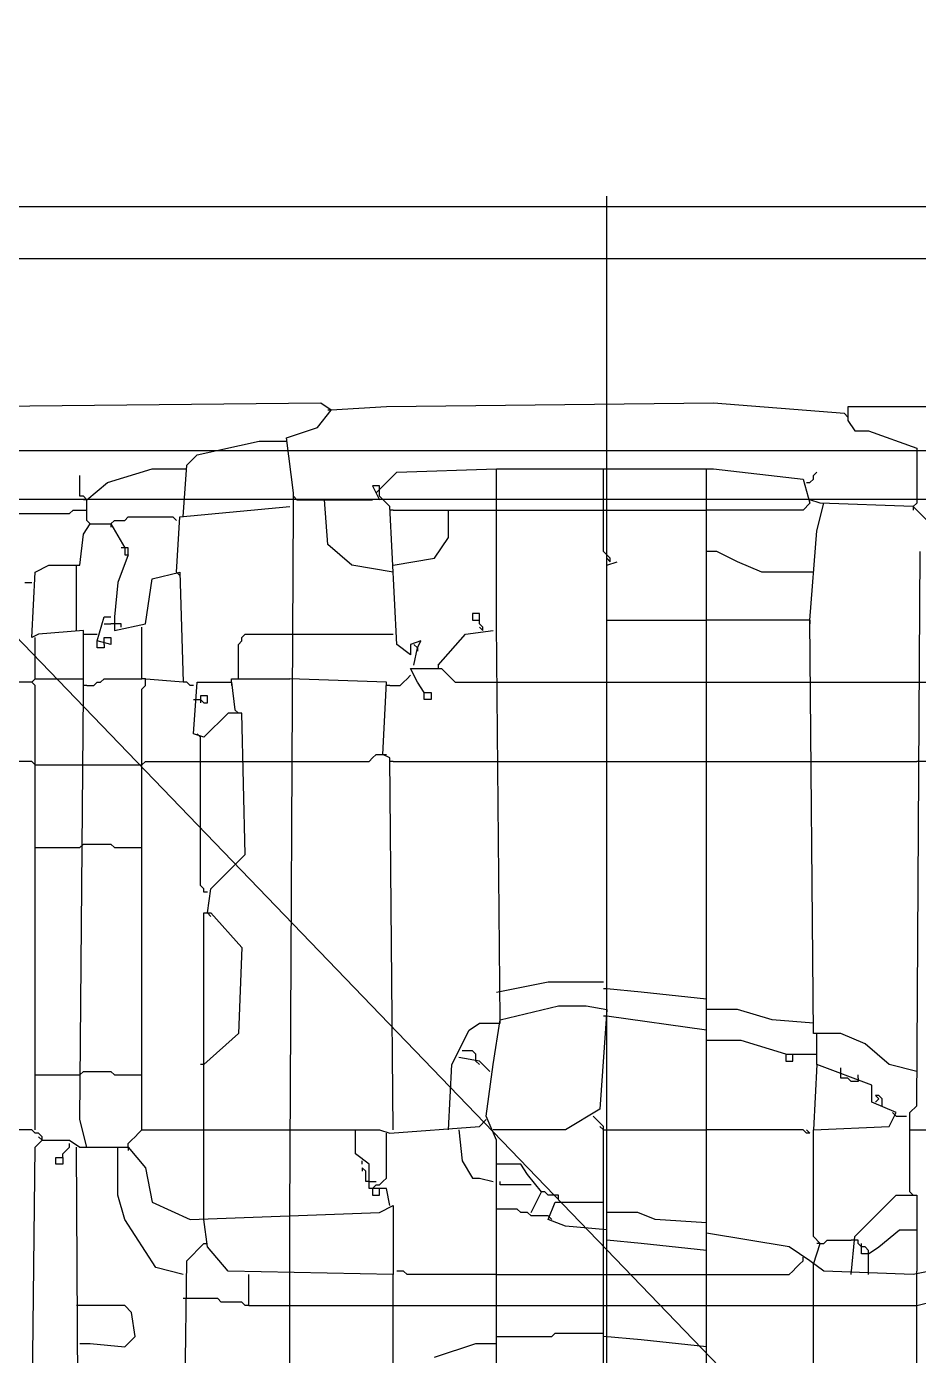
# Model space of a CAD drawing. Extents: x 4511820 to 5180432, y -1526536 to -944957.
# Drawn here: x 5023044.1 to 5023227, y -998712.3 to -998439.9 of the extents above; entities that cross this region are included whole.
import ezdxf

# ---------------------------------------------------------------- set-up
doc = ezdxf.new("R2010")
doc.units = 0
doc.header["$MEASUREMENT"] = 0
for name, color, linetype in [('POZEMOK', 7, 'CONTINUOUS'), ('ZZ-chladenie', 133, 'CONTINUOUS'), ('ŠRAFY', 82, 'CONTINUOUS')]:
    doc.layers.add(name, color=color, linetype=linetype)

msp = doc.modelspace()

# ---------------------------------------------------------------- hatches: boundary and pattern name
at = {"layer": 'ŠRAFY', "ltscale": 0.25}
h = msp.add_hatch(dxfattribs=at)
h.set_pattern_fill('DOTS', color=256, scale=2000)
h.paths.add_polyline_path([(5007841, -1000645.112), (5007968.938, -1000517.174, -0.3649904), (5008049.165, -1000510.3), (5008132.617, -1000392.028), (5008090.624, -1000362.398), (5008205.134, -1000289.252), (5008174.609, -1000421.657), (5008132.617, -1000392.028), (5008049.165, -1000510.3, -0.2437442), (5008075.632, -1000561.368, -0.1989124), (5008057.326, -1000605.562), (5007845.194, -1000817.694, -0.0227289), (5007841, -1000821.523), (5007841, -1001155.112), (5007968.938, -1001027.174, -0.6681786), (5008075.632, -1001071.368, -0.0245353), (5008075.331, -1001077.491), (5008333.132, -1001102.868), (5008333.132, -1000985.492), (5008530.132, -1000985.492), (5008530.132, -1001068.5), (5008530.132, -1001544.655), (5008333.132, -1001544.655), (5008333.132, -1001102.868), (5008075.331, -1001077.491, -0.1735302), (5008057.326, -1001115.562), (5007889.992, -1001282.897), (5008058.941, -1001282.897), (5008058.941, -1001542.628), (5007841, -1001542.628), (5007841, -1005968.5), (5016582.919, -1005968.5), (5016582.919, -1005730.5), (5016303.337, -1005730.5), (5016303.337, -1005533.5), (5016862.5, -1005533.5), (5016862.5, -1005730.5), (5016582.919, -1005730.5), (5016582.919, -1005968.5), (5025241, -1005968.5), (5025241, -996708.5), (5025241, -994608.5), (5007841, -994608.5), (5007841, -999253.253), (5008094, -999253.253), (5008094, -998973.672), (5008291, -998973.672), (5008291, -999532.834), (5008094, -999532.834), (5008094, -999253.253), (5007841, -999253.253)])
h.paths.add_polyline_path([(5023659.284, -996763.453), (5024238.411, -996763.453), (5024238.411, -997067.682), (5023659.284, -997067.682)], flags=24)
h.paths.add_polyline_path([(5021487.579, -999282.497), (5022066.842, -999282.497), (5022066.842, -999582.497), (5021487.579, -999582.497)], flags=24)
h.paths.add_polyline_path([(5013566.06, -999895.913), (5014135.359, -999895.913), (5014135.359, -1000096.028), (5013566.06, -1000096.028)], flags=24)
h.paths.add_polyline_path([(5023493.486, -999880.698), (5024062.786, -999880.698), (5024062.786, -1000080.813), (5023493.486, -1000080.813)], flags=24)
h.paths.add_polyline_path([(5023678.237, -999267.01), (5024259.001, -999267.01), (5024259.001, -999570.42), (5023678.237, -999570.42)], flags=24)
h.paths.add_polyline_path([(5021452.019, -996769.935), (5022031.691, -996769.935), (5022031.691, -997074.164), (5021452.019, -997074.164)], flags=24)
h.paths.add_polyline_path([(5014630.631, -999515.771), (5014918.681, -999515.771), (5014918.681, -999690.886), (5014630.631, -999690.886)], flags=24)
h.paths.add_polyline_path([(5014543.319, -999515.795), (5014655.703, -999515.795), (5014655.703, -999690.573), (5014543.319, -999690.573)], flags=24)
h.paths.add_polyline_path([(5014393.319, -999515.886), (5014568.319, -999515.886), (5014568.319, -999690.886), (5014393.319, -999690.886)], flags=24)
h.paths.add_polyline_path([(5017461.083, -1004562.329), (5017748.681, -1004562.329), (5017748.681, -1004737.427), (5017461.083, -1004737.427)], flags=24)
h.paths.add_polyline_path([(5017373.77, -1004562.287), (5017486.154, -1004562.287), (5017486.154, -1004737.066), (5017373.77, -1004737.066)], flags=24)
h.paths.add_polyline_path([(5017223.319, -1004562.313), (5017398.77, -1004562.313), (5017398.77, -1004737.378), (5017223.319, -1004737.378)], flags=24)
h.paths.add_polyline_path([(5016494.607, -996002.594), (5016794.705, -996002.594), (5016794.705, -996177.692), (5016494.607, -996177.692)], flags=24)
h.paths.add_polyline_path([(5016407.295, -996002.552), (5016519.678, -996002.552), (5016519.678, -996177.33), (5016407.295, -996177.33)], flags=24)
h.paths.add_polyline_path([(5016257.295, -996002.643), (5016432.295, -996002.643), (5016432.295, -996177.643), (5016257.295, -996177.643)], flags=24)
h.paths.add_polyline_path([(5024775.272, -996954.79), (5024775.272, -996667.191), (5024950.371, -996667.191), (5024950.371, -996954.79)], flags=24)
h.paths.add_polyline_path([(5024775.231, -997042.102), (5024775.231, -996929.718), (5024950.009, -996929.718), (5024950.009, -997042.102)], flags=24)
h.paths.add_polyline_path([(5024775.322, -997129.602), (5024775.322, -997017.102), (5024950.322, -997017.102), (5024950.322, -997129.602)], flags=24)
h.paths.add_polyline_path([(5024781.574, -1003014.991), (5024781.574, -1002727.295), (5024956.672, -1002727.295), (5024956.672, -1003014.991)], flags=24)
h.paths.add_polyline_path([(5024781.532, -1003102.205), (5024781.532, -1002989.822), (5024956.31, -1002989.822), (5024956.31, -1003102.205)], flags=24)
h.paths.add_polyline_path([(5024781.623, -1003189.705), (5024781.623, -1003077.002), (5024956.623, -1003077.002), (5024956.623, -1003189.705)], flags=24)
h.paths.add_polyline_path([(5019352.382, -1000741.085), (5019639.882, -1000741.085), (5019639.882, -1000916.15), (5019352.382, -1000916.15)], flags=24)
h.paths.add_polyline_path([(5019264.618, -1000741.059), (5019377.002, -1000741.059), (5019377.002, -1000915.838), (5019264.618, -1000915.838)], flags=24)
h.paths.add_polyline_path([(5019177.118, -1000741.085), (5019289.618, -1000741.085), (5019289.618, -1000916.15), (5019177.118, -1000916.15)], flags=24)
h.paths.add_polyline_path([(5011069.607, -1000741.101), (5011357.205, -1000741.101), (5011357.205, -1000916.199), (5011069.607, -1000916.199)], flags=24)
h.paths.add_polyline_path([(5010982.295, -1000741.059), (5011094.678, -1000741.059), (5011094.678, -1000915.838), (5010982.295, -1000915.838)], flags=24)
h.paths.add_polyline_path([(5010894.795, -1000741.15), (5011007.498, -1000741.15), (5011007.498, -1000916.15), (5010894.795, -1000916.15)], flags=24)
h.paths.add_polyline_path([(5014951.755, -996954.79), (5014951.755, -996667.191), (5015126.853, -996667.191), (5015126.853, -996954.79)], flags=24)
h.paths.add_polyline_path([(5014951.713, -997042.102), (5014951.713, -996929.718), (5015126.492, -996929.718), (5015126.492, -997042.102)], flags=24)
h.paths.add_polyline_path([(5014951.804, -997129.602), (5014951.804, -997017.102), (5015126.804, -997017.102), (5015126.804, -997129.602)], flags=24)
h.paths.add_polyline_path([(5014958.056, -1003014.991), (5014958.056, -1002727.295), (5015133.155, -1002727.295), (5015133.155, -1003014.991)], flags=24)
h.paths.add_polyline_path([(5014958.014, -1003102.205), (5014958.014, -1002989.822), (5015132.793, -1002989.822), (5015132.793, -1003102.205)], flags=24)
h.paths.add_polyline_path([(5014958.105, -1003189.705), (5014958.105, -1003077.002), (5015133.105, -1003077.002), (5015133.105, -1003189.705)], flags=24)
h.paths.add_polyline_path([(5008624.26, -997886.369), (5008624.26, -997585.819), (5008799.375, -997585.819), (5008799.375, -997886.369)], flags=24)
h.paths.add_polyline_path([(5008624.284, -997973.681), (5008624.284, -997861.297), (5008799.062, -997861.297), (5008799.062, -997973.681)], flags=24)
h.paths.add_polyline_path([(5008624.375, -998061.181), (5008624.375, -997948.477), (5008799.375, -997948.477), (5008799.375, -998061.181)], flags=24)
h.paths.add_polyline_path([(5008624.26, -1003568.417), (5008624.26, -1003280.819), (5008799.375, -1003280.819), (5008799.375, -1003568.417)], flags=24)
h.paths.add_polyline_path([(5008624.284, -1003656.181), (5008624.284, -1003543.797), (5008799.062, -1003543.797), (5008799.062, -1003656.181)], flags=24)
h.paths.add_polyline_path([(5008624.375, -1003756.181), (5008624.375, -1003631.181), (5008799.375, -1003631.181), (5008799.375, -1003756.181)], flags=24)
h.paths.add_polyline_path([(5020872.686, -995899.893), (5020872.686, -995612.295), (5021047.784, -995612.295), (5021047.784, -995899.893)], flags=24)
h.paths.add_polyline_path([(5020872.644, -995987.205), (5020872.644, -995874.822), (5021047.423, -995874.822), (5021047.423, -995987.205)], flags=24)
h.paths.add_polyline_path([(5020872.734, -996074.705), (5020872.734, -995962.17), (5021047.735, -995962.17), (5021047.735, -996074.705)], flags=24)
h.paths.add_polyline_path([(5020872.686, -998232.393), (5020872.686, -997969.795), (5021047.784, -997969.795), (5021047.784, -998232.393)], flags=24)
h.paths.add_polyline_path([(5020872.644, -998319.705), (5020872.644, -998207.322), (5021047.423, -998207.322), (5021047.423, -998319.705)], flags=24)
h.paths.add_polyline_path([(5020872.734, -998407.205), (5020872.734, -998294.67), (5021047.735, -998294.67), (5021047.735, -998407.205)], flags=24)
h.paths.add_polyline_path([(5020872.686, -1002674.893), (5020872.686, -1002387.295), (5021047.784, -1002387.295), (5021047.784, -1002674.893)], flags=24)
h.paths.add_polyline_path([(5020872.644, -1002762.205), (5020872.644, -1002649.822), (5021047.423, -1002649.822), (5021047.423, -1002762.205)], flags=24)
h.paths.add_polyline_path([(5020872.735, -1002849.705), (5020872.735, -1002737.002), (5021047.735, -1002737.002), (5021047.735, -1002849.705)], flags=24)
h.paths.add_polyline_path([(5022794.607, -999515.837), (5023082.205, -999515.837), (5023082.205, -999690.935), (5022794.607, -999690.935)], flags=24)
h.paths.add_polyline_path([(5022707.295, -999515.795), (5022819.678, -999515.795), (5022819.678, -999690.573), (5022707.295, -999690.573)], flags=24)
h.paths.add_polyline_path([(5022619.795, -999515.885), (5022732.33, -999515.885), (5022732.33, -999690.886), (5022619.795, -999690.886)], flags=24)
h.paths.add_polyline_path([(5024165.857, -1004263.161), (5024428.455, -1004263.161), (5024428.455, -1004438.26), (5024165.857, -1004438.26)], flags=24)
h.paths.add_polyline_path([(5024078.545, -1004263.119), (5024190.928, -1004263.119), (5024190.928, -1004437.898), (5024078.545, -1004437.898)], flags=24)
h.paths.add_polyline_path([(5023903.545, -1004263.209), (5024103.58, -1004263.209), (5024103.58, -1004438.211), (5023903.545, -1004438.211)], flags=24)
h.paths.add_polyline_path([(5008981.141, -1000311.369), (5008981.141, -1000023.319), (5009156.256, -1000023.319), (5009156.256, -1000311.369)], flags=24)
h.paths.add_polyline_path([(5008981.165, -1000398.681), (5008981.165, -1000286.297), (5009155.943, -1000286.297), (5009155.943, -1000398.681)], flags=24)
h.paths.add_polyline_path([(5008981.256, -1000523.681), (5008981.256, -1000373.681), (5009156.256, -1000373.681), (5009156.256, -1000523.681)], flags=24)
h.paths.add_polyline_path([(5024438.5, -999949.5, 1), (5024313.5, -999949.5, 1)], flags=16)
h.paths.add_polyline_path([(5014503.5, -997498.5, 1), (5014378.5, -997498.5, 1)], flags=16)
h.paths.add_polyline_path([(5023717.089, -1000482.897), (5023948.941, -1000482.897), (5023948.941, -1000722.628), (5023717.089, -1000722.628)], flags=16)
h.paths.add_polyline_path([(5024467.089, -1000432.897), (5024698.941, -1000432.897), (5024698.941, -1000672.628), (5024467.089, -1000672.628)], flags=16)
h.paths.add_polyline_path([(5014532.089, -997332.897), (5014763.941, -997332.897), (5014763.941, -997572.628), (5014532.089, -997572.628)], flags=16)
h.paths.add_polyline_path([(5014477.033, -1000322.432), (5014560.485, -1000204.16), (5014518.492, -1000174.53), (5014633.002, -1000101.384), (5014602.477, -1000233.789), (5014560.485, -1000204.16), (5014477.033, -1000322.432, -0.2437442), (5014503.5, -1000373.5, -4.1026617), (5014477.033, -1000322.432)], flags=16)
h.paths.add_polyline_path([(5024412.033, -1000472.432), (5024495.485, -1000354.16), (5024453.492, -1000324.53), (5024568.002, -1000251.384), (5024537.477, -1000383.789), (5024495.485, -1000354.16), (5024412.033, -1000472.432, -0.2437442), (5024438.5, -1000523.5, -4.1026617), (5024412.033, -1000472.432)], flags=16)
edge = h.paths.add_edge_path(flags=16)
edge.add_ellipse((5024622.681, -997306.74), major_axis=(0, 6.115), ratio=0.003813, start_angle=258.46165, end_angle=333.8326)
edge.add_arc((5024626.001, -997306.061), 3.807, 91.00123, 209.98915)
edge = h.paths.add_edge_path(flags=16)
edge.add_line((5024636.022, -997296.04), (5024746.218, -997297.568))
edge.add_line((5024746.218, -997297.568), (5024736.6, -997297.237))
edge.add_ellipse((5024736.6, -997304.447), major_axis=(0, 7.047), ratio=0.216929, start_angle=601.41166, end_angle=684.45541, ccw=False)
edge.add_ellipse((5024736.6, -997304.447), major_axis=(0, 7.047), ratio=0.216929, start_angle=372.75157, end_angle=478.58834, ccw=False)
edge.add_line((5024736.6, -997297.237), (5024706.027, -997297.237))
edge.add_ellipse((5024706.027, -997304.447), major_axis=(0, 7.047), ratio=0.216929, start_angle=601.41166, end_angle=707.47119, ccw=False)
edge.add_ellipse((5024706.027, -997304.447), major_axis=(0, 7.047), ratio=0.216929, start_angle=372.52882, end_angle=478.58834, ccw=False)
edge.add_line((5024706.027, -997297.237), (5024675.454, -997297.237))
edge.add_ellipse((5024675.454, -997304.447), major_axis=(0, 7.047), ratio=0.216929, start_angle=601.41166, end_angle=675.23303, ccw=False)
edge.add_ellipse((5024675.454, -997304.447), major_axis=(0, -7.047), ratio=0.216929, start_angle=584.76697, end_angle=658.58834, ccw=False)
edge.add_line((5024675.454, -997297.237), (5024644.881, -997297.237))
edge.add_ellipse((5024644.881, -997304.447), major_axis=(0, 7.047), ratio=0.216929, start_angle=601.41166, end_angle=707.47119, ccw=False)
edge.add_ellipse((5024644.881, -997304.447), major_axis=(0, 7.047), ratio=0.216929, start_angle=372.52882, end_angle=478.58834, ccw=False)
edge.add_line((5024644.881, -997297.237), (5024636.022, -997296.04))
h.paths.add_polyline_path([(5024644.881, -997297.237), (5024675.454, -997297.237), (5024706.027, -997297.237), (5024736.6, -997297.237), (5024746.218, -997297.568), (5024756.989, -997300.887, -0.4760683), (5024758.532, -997307.837, -0.0909079), (5024764.366, -997309.647), (5024414.583, -997309.647), (5024622.703, -997307.963, -0.5714772), (5024625.934, -997302.254), (5024636.022, -997296.04)], flags=16)
edge = h.paths.add_edge_path(flags=16)
edge.add_ellipse((5024625.928, -997302.254), major_axis=(-0.684, 1.367), ratio=0.00341, start_angle=90.09838, end_angle=269.90229)
edge = h.paths.add_edge_path(flags=16)
edge.add_ellipse((5024625.928, -997302.254), major_axis=(-0.684, 1.367), ratio=0.00341, start_angle=629.90231, end_angle=719.90231, ccw=False)
edge = h.paths.add_edge_path(flags=16)
edge.add_ellipse((5024756.305, -997302.254), major_axis=(-0.684, -1.367), ratio=0.00341, start_angle=210.84845, end_angle=450.09738, ccw=False)
edge = h.paths.add_edge_path(flags=16)
edge.add_ellipse((5024747.579, -997297.891), major_axis=(-0.684, -1.367), ratio=0.00341, start_angle=90.09769, end_angle=180.09768)
edge = h.paths.add_edge_path(flags=16)
edge.add_ellipse((5024746.212, -997297.568), major_axis=(0, -1.529), ratio=0.003813, start_angle=90, end_angle=180)
h.paths.add_polyline_path([(5008178.059, -1000841.493), (5008001, -1000841.493, -1), (5008001, -1000701.493), (5008178.059, -1000701.493), (5008178.059, -1000655.89), (5008409.911, -1000655.89), (5008409.911, -1000895.621), (5008178.059, -1000895.621)], flags=16)
h.paths.add_polyline_path([(5024050.759, -999879.114), (5024050.759, -999977.614), (5024050.759, -1000076.114), (5023491.597, -1000076.114), (5023491.597, -999879.114)], flags=16)
h.paths.add_polyline_path([(5014381.134, -999967.452, -1.1574082), (5014503.5, -999949.5, -0.8639994), (5014381.134, -999967.452), (5014123.333, -999992.829), (5014123.333, -1000091.329), (5013564.17, -1000091.329), (5013564.17, -999894.329), (5014123.333, -999894.329), (5014123.333, -999992.829)], flags=16)
edge = h.paths.add_edge_path(flags=16)
edge.add_line((5024453.987, -998388.091), (5024729.252, -998388.091))
edge.add_line((5024729.252, -998388.091), (5024734.714, -998388.091))
edge.add_line((5024734.714, -998388.091), (5024761.956, -998388.091))
edge.add_arc((5024761.132, -998361.418), 26.685, 271.76803, 316.76832)
edge.add_arc((5024767.317, -998362.258), 21.906, 262.24616, 307.24438, ccw=False)
edge.add_line((5024764.361, -998383.963), (5024414.414, -998388.091))
edge.add_arc((5024414.414, -998337.645), 50.446, 255.40585, 269.99999, ccw=False)
edge.add_arc((5024415.556, -998338.077), 50.33, 187.01951, 254.02342, ccw=False)
edge.add_arc((5025427.464, -998185.001), 1073.732, 186.326899, 188.528002, ccw=False)
edge.add_arc((5024409.319, -998258.135), 66.694, 183.03872, 222.65732, ccw=False)
edge.add_line((5024342.719, -998261.67), (5024321.242, -998261.67))
edge.add_arc((5024322.007, -998257.849), 3.897, 168.69007, 258.69007, ccw=False)
edge.add_line((5024318.185, -998257.084), (5024204.799, -998257.084))
edge.add_line((5024204.799, -998257.084), (5024204.799, -999265.831))
edge.add_line((5024204.799, -999265.831), (5024154.799, -999265.831))
edge.add_line((5024154.799, -999265.831), (5024144.799, -999265.831))
edge.add_line((5024144.799, -999265.831), (5023187.766, -999265.831))
edge.add_line((5023187.766, -999265.831), (5023187.766, -999287.626))
edge.add_line((5023187.766, -999287.626), (5023171.663, -999287.626))
edge.add_line((5023171.663, -999287.626), (5023171.663, -999265.831))
edge.add_line((5023171.663, -999265.831), (5022991.77, -999265.831))
edge.add_line((5022991.77, -999265.831), (5022991.77, -999276.826))
edge.add_line((5022991.77, -999276.826), (5022986.939, -999276.826))
edge.add_line((5022986.939, -999276.826), (5022986.939, -999290.439))
edge.add_line((5022986.939, -999290.439), (5022947.139, -999290.439))
edge.add_line((5022947.139, -999290.439), (5022947.139, -999276.826))
edge.add_line((5022947.139, -999276.826), (5022942.309, -999276.826))
edge.add_line((5022942.309, -999276.826), (5022942.309, -999265.831))
edge.add_line((5022942.309, -999265.831), (5021668.86, -999265.831))
edge.add_line((5021668.86, -999265.831), (5021668.86, -999274.326))
edge.add_line((5021668.86, -999274.326), (5021664.029, -999274.326))
edge.add_line((5021664.029, -999274.326), (5021664.029, -999287.939))
edge.add_line((5021664.029, -999287.939), (5021624.229, -999287.939))
edge.add_line((5021624.229, -999287.939), (5021624.229, -999274.326))
edge.add_line((5021624.229, -999274.326), (5021619.399, -999274.326))
edge.add_line((5021619.399, -999274.326), (5021619.399, -999265.831))
edge.add_line((5021619.399, -999265.831), (5021559.433, -999265.831))
edge.add_line((5021559.433, -999265.831), (5021549.433, -999265.831))
edge.add_line((5021549.433, -999265.831), (5021499.433, -999265.831))
edge.add_line((5021499.433, -999265.831), (5021499.433, -998536.831))
edge.add_line((5021499.433, -998536.831), (5021499.433, -998526.831))
edge.add_line((5021499.433, -998526.831), (5021499.433, -998476.831))
edge.add_line((5021499.433, -998476.831), (5021499.433, -997109.047))
edge.add_line((5021499.433, -997109.047), (5021549.433, -997109.047))
edge.add_line((5021549.433, -997109.047), (5021559.433, -997109.047))
edge.add_line((5021559.433, -997109.047), (5022466.462, -997109.047))
edge.add_line((5022466.462, -997109.047), (5022466.462, -997100.552))
edge.add_line((5022466.462, -997100.552), (5022471.293, -997100.552))
edge.add_line((5022471.293, -997100.552), (5022471.293, -997086.939))
edge.add_line((5022471.293, -997086.939), (5022511.093, -997086.939))
edge.add_line((5022511.093, -997086.939), (5022511.093, -997100.552))
edge.add_line((5022511.093, -997100.552), (5022515.924, -997100.552))
edge.add_line((5022515.924, -997100.552), (5022515.924, -997109.047))
edge.add_line((5022515.924, -997109.047), (5023700.6, -997109.047))
edge.add_line((5023700.6, -997109.047), (5023700.6, -997100.552))
edge.add_line((5023700.6, -997100.552), (5023705.431, -997100.552))
edge.add_line((5023705.431, -997100.552), (5023705.431, -997086.939))
edge.add_line((5023705.431, -997086.939), (5023745.231, -997086.939))
edge.add_line((5023745.231, -997086.939), (5023741.934, -997100.552))
edge.add_line((5023741.934, -997100.552), (5023750.062, -997100.552))
edge.add_line((5023750.062, -997100.552), (5023750.062, -997109.047))
edge.add_line((5023750.062, -997109.047), (5024144.799, -997109.047))
edge.add_line((5024144.799, -997109.047), (5024154.799, -997109.047))
edge.add_line((5024154.799, -997109.047), (5024204.799, -997109.047))
edge.add_line((5024204.799, -997109.047), (5024204.799, -997410.842))
edge.add_line((5024204.799, -997410.842), (5024318.185, -997410.842))
edge.add_arc((5024322.007, -997410.078), 3.897, 101.30993, 191.30993, ccw=False)
edge.add_line((5024321.242, -997406.256), (5024349.549, -997406.256))
edge.add_arc((5024500.977, -997427.034), 152.847, 154.45892, 172.18698, ccw=False)
edge.add_arc((5025427.625, -997508.062), 1074.65, 171.598061, 172.141746, ccw=False)
edge.add_arc((5025635.149, -997536.223), 1284.063, 171.708027, 172.836608)
edge.add_arc((5025438.775, -997513.083), 1086.337, 172.755983, 173.623429)
edge.add_arc((5024428.438, -997450.837), 90.614, 139.86839, 150.52921)
edge.add_line((5024349.549, -997406.256), (5024359.721, -997406.256))
edge.add_arc((5024408.593, -997435.924), 57.172, 135.81924, 148.74015, ccw=False)
edge.add_arc((5025427.464, -997511.053), 1066.089, 171.472276, 173.808831, ccw=False)
edge.add_line((5024373.161, -997352.965), (5024364.509, -997351.038))
edge.add_arc((5025427.625, -997508.062), 1074.65, 171.598061, 172.141746)
edge.add_arc((5025901.729, -997570.108), 1552.788, 172.265659, 172.822661)
edge.add_arc((5025635.149, -997536.223), 1284.063, 171.708027, 172.836608, ccw=False)
edge.add_arc((5024414.414, -997358.409), 50.446, 104.59415, 171.59806, ccw=False)
edge.add_arc((5024407.924, -997359.914), 50.706, 82.45294, 97.04709, ccw=False)
edge.add_line((5024414.583, -997309.647), (5024764.366, -997309.647))
edge.add_arc((5024764.366, -997332.577), 22.93, 45.00179, 90, ccw=False)
edge.add_line((5024780.58, -997316.363), (5024792.177, -997327.959))
edge.add_line((5024792.177, -997327.959), (5024797.439, -997333.221))
edge.add_arc((5024759.194, -997373.832), 55.785, 11.12653, 46.71839, ccw=False)
edge.add_arc((5024759.702, -997372.017), 54.962, 9.37127, 27.90189)
edge.add_arc((5024764.571, -997371.485), 50.442, 29.95703, 49.3382)
edge.add_ellipse((5024794.197, -997336.465), major_axis=(-3.243, -3.243), ratio=0.427614, start_angle=184.84077, end_angle=250.02556)
edge.add_ellipse((5024794.197, -997340.788), major_axis=(-0.685, -8.829), ratio=0.62994, start_angle=516.44456, end_angle=566.85763, ccw=False)
edge.add_ellipse((5024796.747, -997340.788), major_axis=(3.964, -6.116), ratio=0.372028, start_angle=130.77561, end_angle=166.21134)
edge.add_arc((5024844.231, -997437.416), 114.22, 114.18414, 117.09389, ccw=False)
edge.add_line((5024797.439, -997333.221), (5024792.177, -997327.959))
edge.add_line((5024792.177, -997327.959), (5024792.21, -997335.731))
edge.add_ellipse((5024794.197, -997336.465), major_axis=(-3.243, -3.243), ratio=0.427614, start_angle=544.84077, end_angle=610.02556, ccw=False)
edge.add_ellipse((5024794.197, -997340.788), major_axis=(-0.685, -8.829), ratio=0.62994, start_angle=156.44456, end_angle=206.85763)
edge.add_ellipse((5024796.747, -997340.788), major_axis=(3.964, -6.116), ratio=0.372028, start_angle=490.77561, end_angle=526.21134, ccw=False)
edge.add_arc((5024844.231, -997437.416), 114.22, 114.18414, 117.09389)
edge.add_line((5024792.21, -997335.731), (5024792.177, -997406.256))
edge.add_line((5024792.177, -997406.256), (5024811.894, -997406.256))
edge.add_line((5024811.894, -997406.256), (5024811.894, -997371.874))
edge.add_arc((5024758.011, -997369.995), 53.916, 358.00348, 43.00526)
edge.add_arc((5024764.571, -997371.485), 50.442, 29.95703, 49.3382, ccw=False)
edge.add_arc((5024759.702, -997372.017), 54.962, 9.37127, 27.90189, ccw=False)
edge.add_line((5024813.93, -997363.067), (5024811.894, -997371.874))
edge.add_line((5024811.894, -997371.874), (5024811.894, -997406.256))
edge.add_arc((5024813.372, -997410.705), 4.688, 358.32178, 108.3753, ccw=False)
edge.add_line((5024818.058, -997410.842), (5024853.72, -997410.842))
edge.add_line((5024853.72, -997410.842), (5024853.72, -997468.931))
edge.add_line((5024853.72, -997468.931), (5024853.72, -997479.632))
edge.add_line((5024853.72, -997479.632), (5024818.058, -997479.632))
edge.add_arc((5024814.466, -997480.396), 3.672, 261.95917, 12.01269, ccw=False)
edge.add_line((5024813.952, -997484.033), (5024811.894, -997848.027))
edge.add_line((5024811.894, -997848.027), (5024811.894, -998183.709))
edge.add_arc((5024812.683, -998189.083), 5.432, 8.34854, 98.34854, ccw=False)
edge.add_line((5024818.058, -998188.295), (5024853.72, -998188.295))
edge.add_line((5024853.72, -998188.295), (5024853.72, -998198.995))
edge.add_line((5024853.72, -998198.995), (5024853.72, -998257.084))
edge.add_line((5024853.72, -998257.084), (5024818.058, -998258.613))
edge.add_line((5024818.058, -998258.613), (5024810.873, -998257.849))
edge.add_line((5024810.873, -998257.849), (5024813.952, -998261.485))
edge.add_arc((5024807.883, -998248.438), 14.389, 294.94648, 315)
edge.add_line((5024818.058, -998258.613), (5024818.058, -998234.919))
edge.add_arc((5024813.447, -998236.472), 4.865, 18.61675, 108.61675)
edge.add_line((5024811.894, -998231.861), (5024811.894, -998251.281))
edge.add_line((5024811.894, -998251.281), (5024810.873, -998257.849))
edge.add_line((5024810.873, -998257.849), (5024818.058, -998258.613))
edge.add_arc((5024807.883, -998248.438), 14.389, 294.94648, 315, ccw=False)
edge.add_line((5024813.952, -998261.485), (5024811.894, -998324.18))
edge.add_line((5024811.894, -998324.18), (5024811.894, -998333.126))
edge.add_arc((5024760.973, -998327.457), 51.236, 307.51917, 353.64801, ccw=False)
edge.add_line((5024792.177, -998368.095), (5024780.575, -998379.696))
edge.add_arc((5024761.132, -998361.418), 26.685, 271.76803, 316.76832, ccw=False)
edge.add_line((5024761.956, -998388.091), (5024734.714, -998388.091))
edge.add_line((5024734.714, -998388.091), (5024729.252, -998388.091))
edge.add_line((5024729.252, -998388.091), (5024453.987, -998388.091))
edge.add_ellipse((5024449.202, -998379.836), major_axis=(0, -9.293), ratio=0.810626, start_angle=374.38887, end_angle=382.86815, ccw=False)
edge.add_line((5024448.824, -998387.584), (5024453.987, -998388.091))
edge = h.paths.add_edge_path(flags=16)
edge.add_ellipse((5024756.305, -997302.254), major_axis=(-0.684, -1.367), ratio=0.00341, start_angle=90.09769, end_angle=179.87762)
edge = h.paths.add_edge_path(flags=16)
edge.add_ellipse((5024634.654, -997297.891), major_axis=(-0.684, 1.367), ratio=0.00341, start_angle=269.90231, end_angle=359.89943)
h.paths.add_polyline_path([(5021742.011, -998260.496), (5022456.595, -998260.496), (5022456.595, -998455.913), (5021742.011, -998455.913)], flags=8)
h.paths.add_polyline_path([(5021742.011, -997898.996), (5022456.595, -997898.996), (5022456.595, -998094.413), (5021742.011, -998094.413)], flags=8)
h.paths.add_polyline_path([(5022976.149, -998263.496), (5023696.566, -998263.496), (5023696.566, -998458.913), (5022976.149, -998458.913)], flags=8)
h.paths.add_polyline_path([(5022976.149, -997898.996), (5023690.733, -997898.996), (5023690.733, -998094.413), (5022976.149, -998094.413)], flags=8)
h.paths.add_polyline_path([(5023516.108, -998520.624), (5023501.986, -998523.448), (5023511.871, -998518.505), (5023527.216, -998519.235)], flags=0)
h.paths.add_polyline_path([(5023568.544, -997233.723), (5023580.557, -997240.789), (5023587.623, -997254.215)], flags=0)
h.paths.add_polyline_path([(5022334.406, -997233.723), (5022346.419, -997240.789), (5022353.485, -997254.215)], flags=0)
h.paths.add_polyline_path([(5021800.916, -999141.155), (5021788.903, -999134.089), (5021781.837, -999120.663)], flags=0)
h.paths.add_polyline_path([(5023896, -1000598.5, 1), (5023756, -1000598.5, 1)], flags=0)
h.paths.add_polyline_path([(5024646, -1000548.5, 1), (5024506, -1000548.5, 1)], flags=0)
h.paths.add_polyline_path([(5014711, -997448.5, 1), (5014571, -997448.5, 1)], flags=0)
edge = h.paths.add_edge_path(flags=0)
edge.add_ellipse((5024636.022, -997297.568), major_axis=(0, 1.529), ratio=0.003813, start_angle=270, end_angle=359.87359)
h.paths.add_polyline_path([(5024429.624, -997364.218, -0.4142136), (5024437.268, -997356.575), (5024528.987, -997356.575, -0.4142136), (5024536.631, -997364.218), (5024536.631, -997406.256), (5024597.777, -997410.842), (5024598.542, -997402.435), (5024536.631, -997406.256), (5024430.389, -997402.435), (5024429.624, -997410.842), (5024429.624, -997364.218)], flags=0)
h.paths.add_polyline_path([(5024792.177, -997477.047, 0.1628961), (5024799.714, -997473.67), (5024811.894, -997479.632)], flags=0)
h.paths.add_polyline_path([(5024809.65, -998240.269, 1), (5024802.007, -998240.269, 1)], flags=0)
h.paths.add_polyline_path([(5024933.461, -997659.025), (5025668.113, -997659.025), (5025668.113, -997959.844), (5024933.461, -997959.844)], flags=9)
h.paths.add_polyline_path([(5008554.439, -994893.792), (5008554.439, -994606.193), (5008804.439, -994606.193), (5008804.439, -994893.792)], flags=9)
h.paths.add_polyline_path([(5007825.007, -1001728.786), (5008112.605, -1001728.786), (5008112.605, -1001978.786), (5007825.007, -1001978.786)], flags=9)
h.paths.add_polyline_path([(5007834.275, -1004446.205), (5008121.873, -1004446.205), (5008121.873, -1004696.205), (5007834.275, -1004696.205)], flags=9)

# ---------------------------------------------------------------- linework, layer by layer
at = {"layer": 'POZEMOK'}
msp.add_line((5019201, -994578.5), (5024332.635, -999904.492), dxfattribs=at)
at = {"layer": 'ZZ-chladenie'}
for p, q in [((5023163.081, -999134.126), (5023163.081, -998474.626)), ((5024144.799, -998476.831), (5021499.433, -998476.831)), ((5024004.697, -998487.439), (5022850.299, -998487.439)), ((5023104.478, -998517.093), (5023035.991, -998517.8)), ((5023103.772, -998522.036), (5023106.597, -998518.505)), ((5023106.597, -998518.505), (5023104.478, -998517.093)), ((5023106.597, -998518.505), (5023105.89, -998518.505)), ((5023117.893, -998517.8), (5023106.597, -998518.505)), ((5023184.969, -998517.093), (5023117.893, -998517.8)), ((5023211.798, -998519.212), (5023184.969, -998517.093)), ((5023211.798, -998519.212), (5023212.505, -998519.918)), ((5023262.635, -998517.8), (5023212.505, -998517.8)), ((5023212.505, -998517.8), (5023212.505, -998520.624)), ((5023097.418, -998524.154), (5023103.772, -998522.036)), ((5023212.505, -998520.624), (5023213.917, -998522.742)), ((5023079.061, -998527.684), (5023091.769, -998524.86)), ((5023091.769, -998524.86), (5023097.418, -998524.86)), ((5023098.83, -998535.451), (5023097.418, -998524.154)), ((5023213.917, -998522.742), (5023216.741, -998522.742)), ((5023216.741, -998522.742), (5023226.626, -998526.272)), ((5024144.799, -998526.831), (5021499.433, -998526.831)), ((5023226.626, -998526.272), (5023226.626, -998537.569)), ((5023076.236, -998540.393), (5023076.942, -998529.802)), ((5023076.942, -998529.802), (5023079.061, -998527.684)), ((5023055.055, -998536.157), (5023055.055, -998531.921)), ((5023060.703, -998533.333), (5023069.882, -998530.509)), ((5023069.882, -998530.509), (5023076.236, -998530.509)), ((5023076.236, -998530.509), (5023076.942, -998530.509)), ((5023116.481, -998534.745), (5023120.012, -998531.214)), ((5023120.012, -998531.214), (5023140.487, -998530.509)), ((5023140.487, -998562.281), (5023140.487, -998530.509)), ((5023140.487, -998530.509), (5023183.557, -998530.509)), ((5023162.375, -998547.454), (5023162.375, -998530.509)), ((5023183.557, -998687.252), (5023183.557, -998530.509)), ((5023183.557, -998530.509), (5023184.969, -998530.509)), ((5023184.969, -998530.509), (5023203.326, -998532.627)), ((5023203.326, -998532.627), (5023204.738, -998537.569)), ((5023204.738, -998533.333), (5023205.444, -998532.627)), ((5023205.444, -998531.921), (5023206.15, -998531.214)), ((5023205.444, -998532.627), (5023205.444, -998531.921)), ((5023056.467, -998536.863), (5023060.703, -998533.333)), ((5023098.83, -998538.275), (5023098.83, -998535.451)), ((5023116.481, -998534.039), (5023115.069, -998534.039)), ((5023115.069, -998534.039), (5023116.481, -998536.863)), ((5023116.481, -998534.745), (5023115.775, -998535.451)), ((5023116.481, -998536.157), (5023116.481, -998534.039)), ((5023204.032, -998533.333), (5023204.738, -998533.333)), ((5024144.799, -998536.831), (5021499.433, -998536.831)), ((5023055.761, -998536.157), (5023055.055, -998536.157)), ((5023056.467, -998536.863), (5023055.761, -998536.157)), ((5023056.467, -998536.863), (5023055.761, -998536.863)), ((5023056.467, -998541.099), (5023056.467, -998536.863)), ((5023075.53, -998540.393), (5023098.124, -998538.275)), ((5023098.124, -998683.722), (5023098.83, -998538.275)), ((5023099.536, -998536.863), (5023098.83, -998536.157)), ((5023099.536, -998536.863), (5023105.184, -998536.863)), ((5023105.89, -998546.041), (5023105.184, -998536.863)), ((5023105.184, -998536.863), (5023115.069, -998536.863)), ((5023118.6, -998538.275), (5023116.481, -998536.157)), ((5023120.012, -998566.517), (5023118.6, -998538.275)), ((5023204.738, -998537.569), (5023203.326, -998538.981)), ((5023206.856, -998537.569), (5023204.738, -998536.863)), ((5023206.15, -998543.217), (5023207.562, -998537.569)), ((5023225.92, -998538.275), (5023206.856, -998537.569)), ((5023226.626, -998537.569), (5023225.92, -998538.275)), ((5023225.92, -998538.275), (5023225.92, -998538.981)), ((5023228.744, -998541.099), (5023225.92, -998538.275)), ((5023035.991, -998539.687), (5023052.937, -998539.687)), ((5023052.937, -998539.687), (5023053.643, -998538.981)), ((5023053.643, -998538.981), (5023056.467, -998538.981)), ((5023057.173, -998541.805), (5023056.467, -998541.099)), ((5023061.409, -998541.805), (5023062.115, -998541.099)), ((5023062.115, -998541.099), (5023064.233, -998541.099)), ((5023064.233, -998541.099), (5023064.939, -998540.393)), ((5023064.939, -998540.393), (5023074.118, -998540.393)), ((5023074.118, -998540.393), (5023074.824, -998541.099)), ((5023074.824, -998551.69), (5023075.53, -998540.393)), ((5023119.305, -998538.981), (5023118.6, -998538.981)), ((5023119.305, -998538.981), (5023130.603, -998538.981)), ((5023130.603, -998544.629), (5023130.603, -998538.981)), ((5023130.603, -998538.981), (5023140.487, -998538.981)), ((5023140.487, -998538.981), (5023162.375, -998538.981)), ((5023162.375, -998538.981), (5023183.557, -998538.981)), ((5023203.326, -998538.981), (5023183.557, -998538.981)), ((5023055.055, -998550.278), (5023055.761, -998543.924)), ((5023055.761, -998543.924), (5023057.173, -998541.805)), ((5023057.173, -998541.805), (5023061.409, -998541.805)), ((5023061.409, -998541.805), (5023061.409, -998542.512)), ((5023061.409, -998541.805), (5023064.233, -998546.748)), ((5023204.738, -998561.575), (5023206.15, -998543.217)), ((5023110.833, -998550.278), (5023105.89, -998546.041)), ((5023127.778, -998548.866), (5023130.603, -998544.629)), ((5023064.939, -998548.16), (5023062.821, -998553.808)), ((5023064.233, -998546.748), (5023063.527, -998546.748)), ((5023064.939, -998546.748), (5023064.233, -998546.748)), ((5023064.233, -998546.748), (5023064.233, -998548.16)), ((5023064.233, -998548.16), (5023064.939, -998548.16)), ((5023064.939, -998548.16), (5023064.939, -998546.748)), ((5023119.305, -998550.278), (5023127.778, -998548.866)), ((5023163.081, -998548.16), (5023162.375, -998547.454)), ((5023163.787, -998548.866), (5023163.081, -998548.16)), ((5023163.787, -998549.572), (5023163.081, -998548.866)), ((5023163.787, -998549.572), (5023163.787, -998548.866)), ((5023185.675, -998547.454), (5023183.557, -998547.454)), ((5023189.911, -998549.572), (5023185.675, -998547.454)), ((5023226.626, -998661.128), (5023227.332, -998547.454)), ((5023045.17, -998565.105), (5023045.876, -998551.69)), ((5023045.876, -998551.69), (5023048.7, -998550.278)), ((5023048.7, -998550.278), (5023055.055, -998550.278)), ((5023054.349, -998563.693), (5023054.349, -998550.278)), ((5023069.882, -998553.103), (5023075.53, -998551.69)), ((5023074.824, -998551.69), (5023075.53, -998552.396)), ((5023075.53, -998551.69), (5023076.236, -998574.284)), ((5023119.305, -998551.69), (5023110.833, -998550.278)), ((5023163.081, -998550.278), (5023165.199, -998549.572)), ((5023163.081, -998641.359), (5023163.081, -998550.278)), ((5023194.853, -998551.69), (5023189.911, -998549.572)), ((5023205.444, -998551.69), (5023194.853, -998551.69)), ((5023043.758, -998553.808), (5023045.17, -998553.808)), ((5023062.821, -998553.808), (5023062.115, -998560.869)), ((5023068.47, -998562.281), (5023069.882, -998553.103)), ((5023136.957, -998560.163), (5023135.545, -998560.163)), ((5023135.545, -998560.163), (5023135.545, -998561.575)), ((5023136.957, -998562.281), (5023136.957, -998560.163)), ((5023058.585, -998565.811), (5023059.997, -998560.869)), ((5023059.997, -998560.869), (5023061.409, -998560.869)), ((5023059.997, -998562.281), (5023061.409, -998562.281)), ((5023063.527, -998562.281), (5023061.409, -998562.281)), ((5023062.115, -998560.869), (5023062.115, -998563.693)), ((5023062.115, -998563.693), (5023068.47, -998562.281)), ((5023063.527, -998562.987), (5023063.527, -998562.281)), ((5023067.763, -998573.578), (5023067.763, -998562.987)), ((5023135.545, -998561.575), (5023136.957, -998561.575)), ((5023137.663, -998562.987), (5023136.957, -998562.281)), ((5023137.663, -998563.693), (5023136.957, -998562.987)), ((5023137.663, -998563.693), (5023137.663, -998562.987)), ((5023141.193, -998643.477), (5023140.487, -998562.281)), ((5023163.081, -998561.575), (5023183.557, -998561.575)), ((5023204.738, -998561.575), (5023183.557, -998561.575)), ((5023204.738, -998561.575), (5023204.738, -998562.281)), ((5023205.444, -998646.301), (5023204.738, -998561.575)), ((5023046.582, -998564.399), (5023045.17, -998565.105)), ((5023045.876, -998573.578), (5023045.876, -998565.105)), ((5023055.761, -998563.693), (5023046.582, -998564.399)), ((5023055.761, -998576.402), (5023055.761, -998563.693)), ((5023055.761, -998564.399), (5023058.585, -998564.399)), ((5023058.585, -998567.223), (5023058.585, -998565.811)), ((5023061.409, -998566.517), (5023058.585, -998565.811)), ((5023059.997, -998566.517), (5023059.997, -998565.105)), ((5023059.997, -998565.105), (5023061.409, -998565.105)), ((5023061.409, -998565.105), (5023061.409, -998566.517)), ((5023087.533, -998566.517), (5023088.24, -998565.811)), ((5023088.24, -998565.105), (5023088.945, -998564.399)), ((5023088.24, -998565.811), (5023088.24, -998565.105)), ((5023088.945, -998564.399), (5023098.124, -998564.399)), ((5023098.124, -998564.399), (5023119.305, -998564.399)), ((5023124.954, -998565.811), (5023122.836, -998566.517)), ((5023124.248, -998567.223), (5023124.954, -998565.811)), ((5023128.484, -998570.754), (5023134.133, -998564.399)), ((5023134.133, -998564.399), (5023139.781, -998563.693)), ((5023059.997, -998567.223), (5023058.585, -998567.223)), ((5023059.997, -998566.517), (5023059.997, -998567.223)), ((5023087.533, -998573.578), (5023087.533, -998566.517)), ((5023122.836, -998568.635), (5023120.012, -998566.517)), ((5023122.836, -998566.517), (5023122.836, -998568.635)), ((5023124.248, -998567.223), (5023123.542, -998566.517)), ((5023123.542, -998570.754), (5023124.248, -998567.223)), ((5023124.248, -998567.223), (5023124.248, -998567.929)), ((5023128.484, -998570.754), (5023128.484, -998571.46)), ((5023045.17, -998574.284), (5023045.876, -998573.578)), ((5023045.876, -998573.578), (5023055.761, -998573.578)), ((5023059.291, -998574.284), (5023059.997, -998573.578)), ((5023059.997, -998573.578), (5023067.763, -998573.578)), ((5023068.47, -998573.578), (5023067.763, -998573.578)), ((5023076.236, -998574.284), (5023067.763, -998573.578)), ((5023068.47, -998574.284), (5023068.47, -998573.578)), ((5023086.121, -998574.284), (5023086.121, -998573.578)), ((5023086.121, -998573.578), (5023098.124, -998573.578)), ((5023117.893, -998574.284), (5023098.124, -998573.578)), ((5023121.424, -998574.284), (5023122.129, -998573.578)), ((5023122.129, -998573.578), (5023122.836, -998572.872)), ((5023124.248, -998574.284), (5023122.836, -998571.46)), ((5023122.836, -998571.46), (5023129.191, -998571.46)), ((5023129.191, -998571.46), (5023132.015, -998574.284)), ((5023045.17, -998574.284), (5023033.167, -998574.284)), ((5023045.876, -998574.99), (5023045.17, -998574.284)), ((5023045.876, -998666.071), (5023045.876, -998574.99)), ((5023055.055, -998663.953), (5023055.761, -998576.402)), ((5023056.467, -998574.99), (5023055.761, -998574.99)), ((5023056.467, -998574.99), (5023057.879, -998574.99)), ((5023057.879, -998574.99), (5023058.585, -998574.284)), ((5023058.585, -998574.284), (5023059.291, -998574.284)), ((5023067.763, -998575.696), (5023068.47, -998574.99)), ((5023067.763, -998666.071), (5023067.763, -998575.696)), ((5023068.47, -998574.99), (5023068.47, -998574.284)), ((5023076.942, -998574.284), (5023076.236, -998574.284)), ((5023077.649, -998574.99), (5023076.942, -998574.284)), ((5023078.354, -998574.99), (5023077.649, -998574.99)), ((5023078.354, -998584.875), (5023079.061, -998574.284)), ((5023079.061, -998574.284), (5023086.121, -998574.284)), ((5023086.121, -998574.284), (5023086.121, -998574.99)), ((5023086.121, -998574.284), (5023086.827, -998579.932)), ((5023117.188, -998589.111), (5023117.893, -998574.284)), ((5023118.6, -998574.99), (5023117.893, -998574.99)), ((5023118.6, -998574.99), (5023120.717, -998574.99)), ((5023120.717, -998574.99), (5023121.424, -998574.284)), ((5023125.66, -998576.402), (5023124.248, -998574.284)), ((5023125.66, -998576.402), (5023127.072, -998576.402)), ((5023125.66, -998577.814), (5023125.66, -998576.402)), ((5023127.072, -998576.402), (5023127.072, -998577.814)), ((5023132.015, -998574.284), (5023140.487, -998574.284)), ((5023140.487, -998574.284), (5023162.375, -998574.284)), ((5023162.375, -998574.284), (5023183.557, -998574.284)), ((5023183.557, -998574.284), (5023205.444, -998574.284)), ((5023205.444, -998574.284), (5023226.626, -998574.284)), ((5023226.626, -998574.284), (5023247.101, -998574.284)), ((5023078.354, -998577.814), (5023079.766, -998577.814)), ((5023081.178, -998577.108), (5023079.766, -998577.108)), ((5023079.766, -998577.108), (5023079.766, -998577.814)), ((5023079.766, -998577.814), (5023079.766, -998578.52)), ((5023079.766, -998577.814), (5023080.473, -998578.52)), ((5023080.473, -998578.52), (5023081.178, -998578.52)), ((5023081.178, -998578.52), (5023081.178, -998577.108)), ((5023127.072, -998577.814), (5023125.66, -998577.814)), ((5023085.415, -998580.638), (5023080.473, -998585.58)), ((5023088.24, -998580.638), (5023085.415, -998580.638)), ((5023086.827, -998579.932), (5023087.533, -998580.638)), ((5023088.945, -998609.586), (5023088.24, -998580.638)), ((5023080.473, -998585.58), (5023078.354, -998584.875)), ((5023079.766, -998585.58), (5023079.061, -998584.875)), ((5023079.766, -998615.941), (5023079.766, -998585.58)), ((5023114.363, -998590.523), (5023115.069, -998589.817)), ((5023115.069, -998589.817), (5023115.775, -998589.111)), ((5023115.775, -998589.111), (5023117.188, -998589.111)), ((5023117.188, -998589.111), (5023117.893, -998589.111)), ((5023118.6, -998589.817), (5023117.188, -998589.111)), ((5023119.305, -998666.071), (5023118.6, -998589.817)), ((5023045.17, -998590.523), (5023033.167, -998590.523)), ((5023045.876, -998591.229), (5023045.17, -998590.523)), ((5023045.876, -998591.229), (5023055.055, -998591.229)), ((5023055.055, -998591.229), (5023067.763, -998591.229)), ((5023067.763, -998591.229), (5023068.47, -998590.523)), ((5023068.47, -998590.523), (5023079.766, -998590.523)), ((5023079.766, -998590.523), (5023088.945, -998590.523)), ((5023088.945, -998590.523), (5023098.124, -998590.523)), ((5023098.124, -998590.523), (5023114.363, -998590.523)), ((5023119.305, -998590.523), (5023118.6, -998590.523)), ((5023119.305, -998590.523), (5023140.487, -998590.523)), ((5023140.487, -998590.523), (5023162.375, -998590.523)), ((5023162.375, -998590.523), (5023183.557, -998590.523)), ((5023183.557, -998590.523), (5023205.444, -998590.523)), ((5023205.444, -998590.523), (5023226.626, -998590.523)), ((5023246.395, -998590.523), (5023226.626, -998590.523)), ((5023045.876, -998608.174), (5023055.055, -998608.174)), ((5023055.055, -998608.174), (5023055.761, -998607.468)), ((5023055.761, -998607.468), (5023061.409, -998607.468)), ((5023061.409, -998607.468), (5023062.115, -998608.174)), ((5023062.115, -998608.174), (5023067.763, -998608.174)), ((5023081.885, -998616.647), (5023088.945, -998609.586)), ((5023080.473, -998616.647), (5023079.766, -998615.941)), ((5023080.473, -998617.353), (5023080.473, -998616.647)), ((5023081.178, -998617.353), (5023080.473, -998617.353)), ((5023081.178, -998621.589), (5023081.885, -998616.647)), ((5023080.473, -998684.428), (5023080.473, -998621.589)), ((5023080.473, -998621.589), (5023081.885, -998621.589)), ((5023081.178, -998621.589), (5023081.885, -998622.295)), ((5023081.885, -998621.589), (5023088.24, -998628.65)), ((5023088.24, -998628.65), (5023087.533, -998646.301)), ((5023140.487, -998637.829), (5023151.078, -998635.71)), ((5023151.078, -998635.71), (5023162.375, -998635.71)), ((5023163.081, -998637.122), (5023162.375, -998637.122)), ((5023170.142, -998637.829), (5023163.081, -998637.122)), ((5023183.557, -998639.241), (5023170.142, -998637.829)), ((5023141.193, -998643.477), (5023153.196, -998640.653)), ((5023153.196, -998640.653), (5023158.844, -998640.653)), ((5023158.844, -998640.653), (5023163.081, -998641.359)), ((5023163.081, -998641.359), (5023161.668, -998661.834)), ((5023189.911, -998641.359), (5023183.557, -998641.359)), ((5023196.971, -998643.477), (5023189.911, -998641.359)), ((5023134.839, -998645.596), (5023136.957, -998644.183)), ((5023136.957, -998644.183), (5023140.487, -998644.183)), ((5023139.781, -998652.656), (5023141.193, -998643.477)), ((5023140.487, -998644.183), (5023141.193, -998644.183)), ((5023141.193, -998644.183), (5023141.193, -998643.477)), ((5023163.081, -998642.771), (5023162.375, -998642.771)), ((5023183.557, -998645.596), (5023163.081, -998642.771)), ((5023205.444, -998644.183), (5023196.971, -998643.477)), ((5023087.533, -998646.301), (5023080.473, -998652.656)), ((5023131.308, -998652.656), (5023134.839, -998645.596)), ((5023211.093, -998646.301), (5023205.444, -998646.301)), ((5023206.15, -998652.656), (5023206.15, -998646.301)), ((5023216.035, -998648.42), (5023211.093, -998646.301)), ((5023135.545, -998649.832), (5023133.427, -998649.832)), ((5023136.251, -998650.537), (5023135.545, -998649.832)), ((5023190.617, -998647.713), (5023183.557, -998647.713)), ((5023199.795, -998650.537), (5023190.617, -998647.713)), ((5023220.977, -998652.656), (5023216.035, -998648.42)), ((5023080.473, -998652.656), (5023079.766, -998652.656)), ((5023130.603, -998666.071), (5023131.308, -998652.656)), ((5023136.957, -998651.95), (5023132.72, -998651.244)), ((5023136.251, -998651.95), (5023136.251, -998650.537)), ((5023136.251, -998651.95), (5023136.957, -998652.656)), ((5023139.075, -998654.068), (5023136.957, -998651.95)), ((5023138.369, -998663.246), (5023139.781, -998652.656)), ((5023199.795, -998650.537), (5023199.795, -998651.95)), ((5023199.795, -998650.537), (5023206.15, -998650.537)), ((5023199.795, -998651.95), (5023201.208, -998651.95)), ((5023201.208, -998651.95), (5023201.208, -998650.537)), ((5023206.15, -998652.656), (5023205.444, -998666.071)), ((5023217.447, -998656.892), (5023206.15, -998652.656)), ((5023226.626, -998654.068), (5023220.977, -998652.656)), ((5023045.876, -998654.774), (5023055.055, -998654.774)), ((5023055.055, -998654.774), (5023055.761, -998654.068)), ((5023055.761, -998654.068), (5023061.409, -998654.068)), ((5023061.409, -998654.068), (5023062.115, -998654.774)), ((5023062.115, -998654.774), (5023067.763, -998654.774)), ((5023139.075, -998654.068), (5023138.369, -998653.362)), ((5023211.093, -998654.068), (5023211.093, -998653.362)), ((5023211.093, -998655.48), (5023211.093, -998654.068)), ((5023212.505, -998655.48), (5023211.093, -998655.48)), ((5023213.21, -998656.186), (5023212.505, -998655.48)), ((5023214.623, -998655.48), (5023214.623, -998654.774)), ((5023214.623, -998655.48), (5023214.623, -998656.186)), ((5023214.623, -998656.186), (5023213.21, -998656.186)), ((5023217.447, -998660.422), (5023217.447, -998656.892)), ((5023222.389, -998662.541), (5023217.447, -998660.422)), ((5023218.859, -998659.01), (5023218.153, -998659.01)), ((5023218.153, -998659.01), (5023218.859, -998659.716)), ((5023218.859, -998659.716), (5023218.153, -998660.422)), ((5023219.565, -998659.716), (5023218.859, -998659.01)), ((5023219.565, -998661.128), (5023219.565, -998659.716)), ((5023225.213, -998662.541), (5023226.626, -998661.128)), ((5023140.487, -998668.189), (5023138.369, -998663.246)), ((5023161.668, -998661.834), (5023154.608, -998666.071)), ((5023162.375, -998665.365), (5023160.256, -998663.246)), ((5023220.977, -998665.365), (5023222.389, -998662.541)), ((5023222.389, -998663.246), (5023221.684, -998662.541)), ((5023222.389, -998663.246), (5023224.508, -998663.246)), ((5023225.213, -998678.78), (5023225.213, -998662.541)), ((5023045.17, -998666.071), (5023033.167, -998666.071)), ((5023045.876, -998666.777), (5023045.17, -998666.071)), ((5023056.467, -998669.601), (5023055.055, -998663.953)), ((5023067.058, -998666.777), (5023067.763, -998666.071)), ((5023067.763, -998666.071), (5023080.473, -998666.071)), ((5023080.473, -998666.071), (5023098.124, -998666.071)), ((5023098.124, -998666.071), (5023111.539, -998666.071)), ((5023111.539, -998671.013), (5023111.539, -998666.071)), ((5023111.539, -998666.071), (5023116.481, -998666.071)), ((5023116.481, -998666.071), (5023118.6, -998666.777)), ((5023118.6, -998666.777), (5023136.957, -998665.365)), ((5023132.72, -998666.071), (5023133.427, -998672.425)), ((5023136.957, -998665.365), (5023138.369, -998663.953)), ((5023154.608, -998666.071), (5023139.781, -998666.071)), ((5023162.375, -998666.071), (5023161.668, -998665.365)), ((5023162.375, -998715.495), (5023162.375, -998665.365)), ((5023162.375, -998666.071), (5023183.557, -998666.071)), ((5023203.326, -998666.071), (5023183.557, -998666.071)), ((5023204.032, -998666.777), (5023203.326, -998666.071)), ((5023204.738, -998666.777), (5023204.032, -998666.071)), ((5023205.444, -998666.071), (5023220.977, -998665.365)), ((5023205.444, -998687.959), (5023205.444, -998666.071)), ((5023225.213, -998666.071), (5023247.101, -998666.071)), ((5023046.582, -998666.777), (5023045.876, -998666.777)), ((5023045.876, -998669.601), (5023047.288, -998668.189)), ((5023047.288, -998667.483), (5023046.582, -998666.777)), ((5023047.288, -998668.189), (5023046.582, -998667.483)), ((5023047.288, -998668.189), (5023047.288, -998667.483)), ((5023047.288, -998668.189), (5023052.937, -998668.189)), ((5023052.937, -998668.189), (5023055.055, -998669.601)), ((5023052.937, -998669.601), (5023052.937, -998668.895)), ((5023064.939, -998668.895), (5023065.646, -998668.189)), ((5023064.939, -998669.601), (5023064.939, -998668.895)), ((5023065.646, -998668.189), (5023066.351, -998667.483)), ((5023066.351, -998667.483), (5023067.058, -998666.777)), ((5023117.893, -998675.956), (5023117.893, -998666.777)), ((5023140.487, -999043.104), (5023140.487, -998668.189)), ((5023204.738, -998666.777), (5023204.032, -998666.777)), ((5023044.464, -998788.218), (5023045.876, -998669.601)), ((5023050.112, -998673.131), (5023050.112, -998671.719)), ((5023050.112, -998671.719), (5023051.525, -998671.719)), ((5023051.525, -998671.013), (5023052.23, -998670.307)), ((5023051.525, -998671.719), (5023051.525, -998671.013)), ((5023051.525, -998671.719), (5023051.525, -998673.131)), ((5023052.23, -998670.307), (5023052.937, -998669.601)), ((5023055.055, -998793.866), (5023054.349, -998669.601)), ((5023055.055, -998669.601), (5023064.939, -998669.601)), ((5023062.821, -998679.486), (5023062.821, -998669.601)), ((5023064.939, -998669.601), (5023064.939, -998670.307)), ((5023064.939, -998669.601), (5023068.47, -998673.837)), ((5023114.363, -998673.131), (5023111.539, -998671.013)), ((5023051.525, -998673.131), (5023050.112, -998673.131)), ((5023068.47, -998673.837), (5023069.882, -998680.898)), ((5023112.951, -998673.131), (5023112.951, -998672.425)), ((5023113.657, -998674.544), (5023112.951, -998673.837)), ((5023112.951, -998673.837), (5023112.951, -998674.544)), ((5023113.657, -998676.661), (5023113.657, -998674.544)), ((5023114.363, -998678.073), (5023114.363, -998673.131)), ((5023133.427, -998672.425), (5023135.545, -998675.956)), ((5023141.193, -998673.131), (5023140.487, -998673.131)), ((5023145.43, -998673.131), (5023141.193, -998673.131)), ((5023146.842, -998675.249), (5023145.43, -998673.131)), ((5023114.363, -998676.661), (5023113.657, -998676.661)), ((5023114.363, -998676.661), (5023115.775, -998676.661)), ((5023115.069, -998678.073), (5023115.775, -998677.368)), ((5023115.775, -998677.368), (5023116.481, -998677.368)), ((5023116.481, -998677.368), (5023117.188, -998676.661)), ((5023117.188, -998676.661), (5023117.893, -998675.956)), ((5023135.545, -998675.956), (5023136.957, -998675.956)), ((5023136.957, -998675.956), (5023139.781, -998676.661)), ((5023141.193, -998677.368), (5023141.193, -998676.661)), ((5023147.548, -998677.368), (5023141.193, -998677.368)), ((5023149.666, -998678.78), (5023146.842, -998675.249)), ((5023064.233, -998684.428), (5023062.821, -998679.486)), ((5023117.893, -998678.073), (5023114.363, -998678.073)), ((5023115.069, -998678.073), (5023115.069, -998679.486)), ((5023115.069, -998679.486), (5023116.481, -998679.486)), ((5023116.481, -998679.486), (5023116.481, -998678.073)), ((5023118.6, -998681.604), (5023117.893, -998678.073)), ((5023147.548, -998683.016), (5023149.666, -998678.78)), ((5023150.372, -998678.78), (5023149.666, -998678.78)), ((5023151.078, -998679.486), (5023150.372, -998678.78)), ((5023153.196, -998679.486), (5023151.078, -998679.486)), ((5023153.196, -998680.192), (5023153.196, -998679.486)), ((5023213.917, -998687.959), (5023222.389, -998679.486)), ((5023222.389, -998679.486), (5023226.626, -998679.486)), ((5023225.213, -998678.78), (5023225.92, -998679.486)), ((5023226.626, -998679.486), (5023226.626, -998695.019)), ((5023069.882, -998680.898), (5023077.649, -998684.428)), ((5023116.481, -998683.016), (5023119.305, -998681.604)), ((5023119.305, -998681.604), (5023119.305, -998695.725)), ((5023144.723, -998682.31), (5023140.487, -998682.31)), ((5023145.43, -998683.016), (5023144.723, -998682.31)), ((5023151.078, -998684.428), (5023152.49, -998680.898)), ((5023152.49, -998680.898), (5023162.375, -998680.898)), ((5023070.588, -998694.313), (5023064.233, -998684.428)), ((5023077.649, -998684.428), (5023116.481, -998683.016)), ((5023081.178, -998690.076), (5023080.473, -998684.428)), ((5023098.124, -998695.725), (5023098.124, -998683.722)), ((5023146.842, -998683.016), (5023145.43, -998683.016)), ((5023147.548, -998683.722), (5023146.842, -998683.016)), ((5023151.078, -998683.722), (5023147.548, -998683.722)), ((5023151.078, -998683.722), (5023151.784, -998684.428)), ((5023154.608, -998685.84), (5023151.078, -998684.428)), ((5023169.435, -998683.016), (5023163.081, -998683.016)), ((5023172.966, -998684.428), (5023169.435, -998683.016)), ((5023183.557, -998685.135), (5023172.966, -998684.428)), ((5023163.081, -998686.547), (5023154.608, -998685.84)), ((5023183.557, -998739.5), (5023183.557, -998687.252)), ((5023200.502, -998690.076), (5023183.557, -998687.252)), ((5023206.856, -998689.371), (5023205.444, -998687.959)), ((5023213.21, -998695.725), (5023213.917, -998687.959)), ((5023218.859, -998690.076), (5023223.096, -998686.547)), ((5023223.096, -998686.547), (5023226.626, -998686.547)), ((5023076.942, -998692.901), (5023080.473, -998689.371)), ((5023080.473, -998689.371), (5023081.178, -998689.371)), ((5023085.415, -998695.019), (5023081.178, -998690.076)), ((5023170.142, -998689.371), (5023163.081, -998688.664)), ((5023183.557, -998690.783), (5023170.142, -998689.371)), ((5023204.738, -998692.901), (5023200.502, -998690.076)), ((5023205.444, -998693.607), (5023206.856, -998689.371)), ((5023206.856, -998689.371), (5023206.15, -998689.371)), ((5023206.856, -998689.371), (5023207.562, -998689.371)), ((5023207.562, -998689.371), (5023208.268, -998688.664)), ((5023208.268, -998688.664), (5023213.21, -998688.664)), ((5023214.623, -998688.664), (5023213.21, -998688.664)), ((5023214.623, -998689.371), (5023214.623, -998688.664)), ((5023215.329, -998690.076), (5023214.623, -998689.371)), ((5023215.329, -998690.076), (5023215.329, -998689.371)), ((5023215.329, -998691.489), (5023215.329, -998690.076)), ((5023216.035, -998690.076), (5023215.329, -998690.076)), ((5023216.741, -998690.783), (5023216.035, -998690.076)), ((5023216.741, -998691.489), (5023218.859, -998690.076)), ((5023216.741, -998695.725), (5023216.741, -998690.783)), ((5023076.236, -998749.385), (5023076.942, -998692.901)), ((5023201.914, -998694.313), (5023202.62, -998693.607)), ((5023202.62, -998693.607), (5023203.326, -998692.901)), ((5023203.326, -998692.901), (5023203.326, -998692.195)), ((5023207.562, -998695.019), (5023204.738, -998692.901)), ((5023205.444, -998740.913), (5023205.444, -998693.607)), ((5023216.741, -998691.489), (5023215.329, -998691.489)), ((5023076.236, -998695.725), (5023070.588, -998694.313)), ((5023119.305, -998695.725), (5023085.415, -998695.019)), ((5023089.652, -998702.079), (5023089.652, -998695.725)), ((5023098.124, -998887.066), (5023098.124, -998695.725)), ((5023119.305, -999000.034), (5023119.305, -998695.725)), ((5023121.424, -998695.019), (5023120.012, -998695.019)), ((5023122.129, -998695.725), (5023121.424, -998695.019)), ((5023140.487, -998695.725), (5023122.129, -998695.725)), ((5023140.487, -998695.725), (5023162.375, -998695.725)), ((5023162.375, -998695.725), (5023183.557, -998695.725)), ((5023183.557, -998695.725), (5023200.502, -998695.725)), ((5023200.502, -998695.725), (5023201.208, -998695.019)), ((5023201.208, -998695.019), (5023201.914, -998694.313)), ((5023225.92, -998695.725), (5023207.562, -998695.019)), ((5023232.98, -998694.313), (5023225.92, -998695.725)), ((5023226.626, -998740.206), (5023226.626, -998695.019)), ((5023226.626, -998702.079), (5023237.922, -998699.255)), ((5023083.297, -998700.667), (5023076.236, -998700.667)), ((5023084.003, -998701.373), (5023083.297, -998700.667)), ((5023088.24, -998701.373), (5023084.003, -998701.373)), ((5023088.945, -998702.079), (5023088.24, -998701.373)), ((5023055.055, -998702.079), (5023054.349, -998702.079)), ((5023064.233, -998702.079), (5023055.055, -998702.079)), ((5023065.646, -998703.492), (5023064.233, -998702.079)), ((5023066.351, -998708.434), (5023065.646, -998703.492)), ((5023089.652, -998702.079), (5023088.945, -998702.079)), ((5023089.652, -998702.079), (5023098.124, -998702.079)), ((5023098.124, -998702.079), (5023119.305, -998702.079)), ((5023119.305, -998702.079), (5023140.487, -998702.079)), ((5023140.487, -998702.079), (5023162.375, -998702.079)), ((5023162.375, -998702.079), (5023183.557, -998702.079)), ((5023183.557, -998702.079), (5023205.444, -998702.079)), ((5023205.444, -998702.079), (5023226.626, -998702.079)), ((5023055.055, -998709.846), (5023057.173, -998709.846)), ((5023057.173, -998709.846), (5023064.233, -998710.552)), ((5023064.233, -998710.552), (5023066.351, -998708.434)), ((5023127.778, -998712.67), (5023136.251, -998709.846)), ((5023136.251, -998709.846), (5023140.487, -998709.846)), ((5023140.487, -998708.434), (5023151.784, -998708.434)), ((5023151.784, -998708.434), (5023152.49, -998707.728)), ((5023152.49, -998707.728), (5023162.375, -998707.728)), ((5023170.142, -998709.14), (5023162.375, -998708.434)), ((5023183.557, -998710.552), (5023170.142, -998709.14))]:
    msp.add_line(p, q, dxfattribs=at)

doc.saveas('drawing.dxf')
